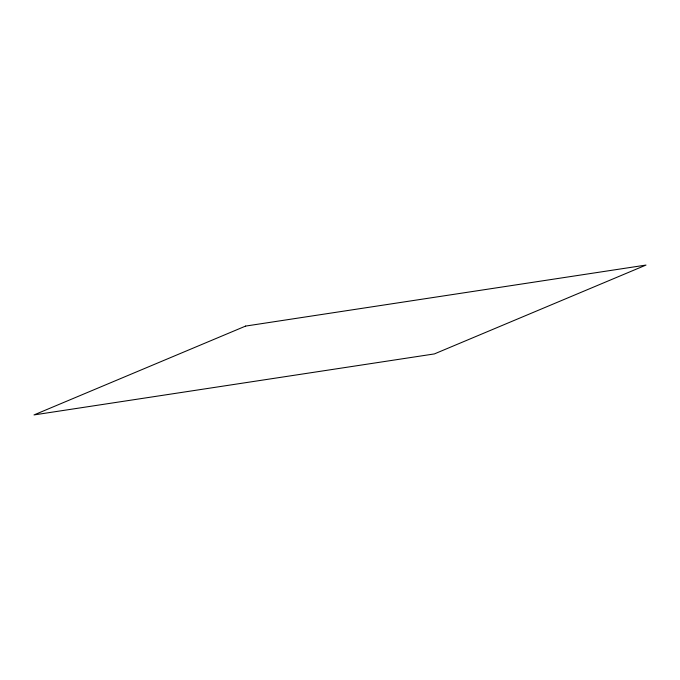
<?xml version="1.0" encoding="UTF-8"?>
<svg xmlns="http://www.w3.org/2000/svg" width="680" height="680" viewBox="0 0 680 680"><rect width="100%" height="100%" fill="white"/><g stroke="black" fill="none" stroke-linecap="round" stroke-linejoin="round"><path stroke-width="1.02" d="M245.625 326.077L34 414.927L434.375 353.923L646 265.072L245.625 326.077"/></g></svg>
